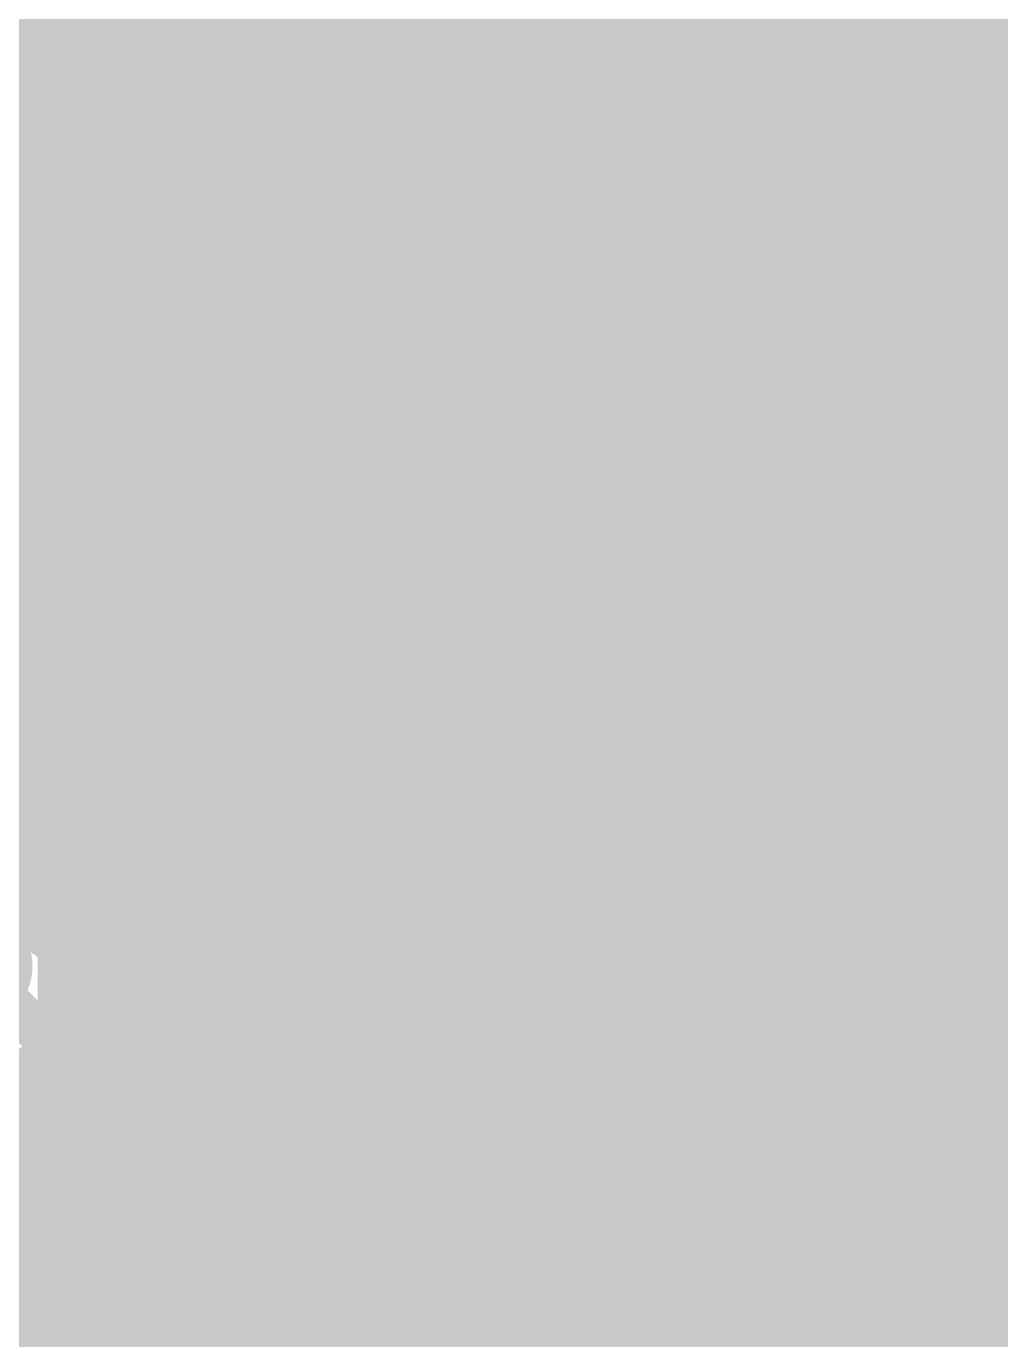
# Model space of a CAD drawing. Extents: x -1 to 119, y -42 to 51.
# Drawn here: x 61.91 to 67.63, y 6.57 to 14.28 of the extents above; entities that cross this region are included whole.
import ezdxf

# ---------------------------------------------------------------- set-up
doc = ezdxf.new("R2010")
doc.units = 0
doc.header["$MEASUREMENT"] = 0
doc.layers.get('0').update_dxf_attribs({"linetype": 'CONTINUOUS'})
for name, color, linetype in [('22-304-0_BOT', 7, 'CONTINUOUS'), ('22-304-0_DRD', 7, 'CONTINUOUS'), ('22-304-0_GND', 6, 'CONTINUOUS'), ('22-304-0_IN1', 4, 'CONTINUOUS'), ('22-304-0_SMB', 3, 'CONTINUOUS'), ('22-304-0_SMT', 5, 'CONTINUOUS'), ('22-304-0_SPT', 10, 'CONTINUOUS'), ('22-304-0_SST', 14, 'CONTINUOUS'), ('22-304-0_TOP', 9, 'CONTINUOUS'), ('THRUHOLE_TAP', 11, 'CONTINUOUS')]:
    doc.layers.add(name, color=color, linetype=linetype)

# ---------------------------------------------------------------- blocks, each defined once
blk = doc.blocks.new('ROUND_53')
at = {"const_width": 0.35052}
blk.add_lwpolyline([(-0.17526, 0, 1), (0.17526, 0, 1)], format="xyb", close=True, dxfattribs=at)
blk = doc.blocks.new('ROUND_60')
at = {"const_width": 0.35052}
blk.add_lwpolyline([(-0.17526, 0, 1), (0.17526, 0, 1)], format="xyb", close=True, dxfattribs=at)
blk = doc.blocks.new('ROUND_64')
at = {"const_width": 0.35052}
blk.add_lwpolyline([(-0.17526, 0, 1), (0.17526, 0, 1)], format="xyb", close=True, dxfattribs=at)
blk = doc.blocks.new('RECTANGLE_43')
blk.add_solid([(2.0066, 0.8636), (2.0066, -0.8636), (-2.0066, 0.8636), (-2.0066, -0.8636)])
blk = doc.blocks.new('ROUND_58')
at = {"const_width": 0.1016}
blk.add_lwpolyline([(-0.0508, 0, 1), (0.0508, 0, 1)], format="xyb", close=True, dxfattribs=at)
blk = doc.blocks.new('ROUND_87')
at = {"const_width": 0.10033}
blk.add_lwpolyline([(-0.050164, 0, 1), (0.050164, 0, 1)], format="xyb", close=True, dxfattribs=at)

msp = doc.modelspace()

# ---------------------------------------------------------------- linework, layer by layer
at = {"layer": '22-304-0_BOT'}
for points, const_width in [([(62.0522, 16.54302), (62.0522, 14.39164)], 0.254), ([(61.8236, 16.31188), (61.8236, 14.17828)], 0.254), ([(61.88964, 14.2748), (53.4924, 14.2748)], 0.254), ([(67.437, 13.97), (62.23, 13.97)], 0.254), ([(62.23, 13.97), (62.23, 9.0043)], 0.254), ([(62.4586, 13.97), (62.4586, 6.731)], 0.254), ([(62.6872, 13.97), (62.6872, 6.731)], 0.254), ([(62.9158, 13.97), (62.9158, 6.731)], 0.254), ([(63.1444, 13.97), (63.1444, 6.731)], 0.254), ([(63.373, 13.97), (63.373, 6.731)], 0.254), ([(63.6016, 13.97), (63.6016, 6.731)], 0.254), ([(63.8302, 13.97), (63.8302, 6.731)], 0.254), ([(64.0588, 13.97), (64.0588, 6.731)], 0.254), ([(64.2874, 13.97), (64.2874, 6.731)], 0.254), ([(64.516, 13.97), (64.516, 6.731)], 0.254), ([(64.7446, 13.97), (64.7446, 6.731)], 0.254), ([(64.9732, 13.97), (64.9732, 6.731)], 0.254), ([(65.2018, 13.97), (65.2018, 6.731)], 0.254), ([(65.4304, 13.97), (65.4304, 6.731)], 0.254), ([(65.659, 13.97), (65.659, 6.731)], 0.254), ([(65.8876, 13.97), (65.8876, 6.731)], 0.254), ([(66.1162, 13.97), (66.1162, 6.731)], 0.254), ([(66.3448, 13.97), (66.3448, 6.731)], 0.254), ([(66.5734, 13.97), (66.5734, 6.731)], 0.254), ([(66.802, 13.97), (66.802, 6.731)], 0.254), ([(67.0306, 13.97), (67.0306, 6.731)], 0.254), ([(67.2592, 13.97), (67.2592, 6.731)], 0.254), ([(67.437, 13.97), (67.437, 6.731)], 0.254), ([(67.437, 13.8176), (62.23, 13.8176)], 0.254), ([(67.437, 13.589), (62.23, 13.589)], 0.254), ([(67.437, 13.3604), (62.23, 13.3604)], 0.254), ([(67.437, 13.1318), (62.23, 13.1318)], 0.254), ([(67.437, 12.9032), (62.23, 12.9032)], 0.254), ([(67.437, 12.6746), (62.23, 12.6746)], 0.254), ([(67.437, 12.446), (62.23, 12.446)], 0.254), ([(67.437, 12.2174), (62.23, 12.2174)], 0.254), ([(67.437, 11.9888), (62.23, 11.9888)], 0.254), ([(67.437, 11.7602), (62.23, 11.7602)], 0.254), ([(67.437, 11.5316), (62.23, 11.5316)], 0.254), ([(67.437, 11.303), (62.23, 11.303)], 0.254), ([(67.437, 11.0744), (62.23, 11.0744)], 0.254), ([(67.437, 10.8458), (62.23, 10.8458)], 0.254), ([(67.437, 10.6172), (62.23, 10.6172)], 0.254), ([(67.437, 10.3886), (62.23, 10.3886)], 0.254), ([(67.437, 10.16), (62.23, 10.16)], 0.254), ([(67.437, 9.9314), (62.23, 9.9314)], 0.254), ([(67.437, 9.7028), (62.23, 9.7028)], 0.254), ([(67.437, 9.4742), (62.23, 9.4742)], 0.254), ([(67.437, 9.2456), (62.23, 9.2456)], 0.254), ([(67.437, 9.017), (62.23, 9.017)], 0.254), ([(58.4708, 8.5598), (61.3918, 8.5598), (61.595, 8.763)], 0.635), ([(67.437, 8.7884), (62.27318, 8.7884)], 0.254), ([(62.23, 8.51916), (62.23, 6.731)], 0.254), ([(67.437, 8.5598), (62.2427, 8.5598)], 0.254), ([(67.437, 8.3312), (62.23, 8.3312)], 0.254), ([(67.437, 8.1026), (62.23, 8.1026)], 0.254), ([(67.437, 7.874), (62.23, 7.874)], 0.254), ([(67.437, 7.6454), (62.23, 7.6454)], 0.254), ([(67.437, 7.4168), (62.23, 7.4168)], 0.254), ([(67.437, 7.1882), (62.23, 7.1882)], 0.254), ([(67.437, 6.9596), (62.23, 6.9596)], 0.254), ([(67.437, 6.731), (62.23, 6.731)], 0.254), ([(61.83376, 6.5024), (52.32908, 6.5024)], 0.254), ([(61.8236, 6.52018), (61.8236, 5.50164)], 0.254)]:
    msp.add_lwpolyline(points, dxfattribs=dict(at, const_width=const_width))
at = {"layer": '22-304-0_BOT', "const_width": 0.254}
for points in [[(62.23, 14.4272, 0.4142136), (61.7728, 13.97)], [(67.8942, 13.97, 0.4142136), (67.437, 14.4272)], [(62.27572, 8.763, 0.091037), (62.23133, 9.0048)], [(62.23, 8.51916, 0.091917), (62.27521, 8.763)], [(61.7728, 6.731, 0.4142136), (62.23, 6.2738)], [(67.437, 6.2738, 0.4142136), (67.8942, 6.731)]]:
    msp.add_lwpolyline(points, format="xyb", dxfattribs=at)
at = {"layer": '22-304-0_DRD', "const_width": 0.254}
for points in [[(62.103, 14.097), (62.103, 12.827)], [(63.373, 14.097), (62.103, 14.097)], [(63.373, 14.097), (62.103, 12.827)], [(63.373, 12.827), (62.103, 14.097)], [(63.373, 12.827), (63.373, 14.097)], [(64.135, 14.097), (64.135, 12.827)], [(65.405, 14.097), (64.135, 14.097)], [(65.405, 14.097), (64.135, 12.827)], [(65.405, 12.827), (64.135, 14.097)], [(65.405, 12.827), (65.405, 14.097)], [(66.167, 14.097), (66.167, 12.827)], [(67.437, 14.097), (66.167, 14.097)], [(67.437, 14.097), (66.167, 12.827)], [(67.437, 12.827), (66.167, 14.097)], [(67.437, 12.827), (67.437, 14.097)], [(62.103, 12.827), (63.373, 12.827)], [(64.135, 12.827), (65.405, 12.827)], [(66.167, 12.827), (67.437, 12.827)], [(62.103, 12.573), (62.103, 11.303)], [(63.373, 12.573), (62.103, 12.573)], [(63.373, 12.573), (62.103, 11.303)], [(63.373, 11.303), (62.103, 12.573)], [(63.373, 11.303), (63.373, 12.573)], [(64.135, 12.573), (64.135, 11.303)], [(65.405, 12.573), (64.135, 12.573)], [(65.405, 12.573), (64.135, 11.303)], [(65.405, 11.303), (64.135, 12.573)], [(65.405, 11.303), (65.405, 12.573)], [(66.167, 12.573), (66.167, 11.303)], [(67.437, 12.573), (66.167, 12.573)], [(67.437, 12.573), (66.167, 11.303)], [(67.437, 11.303), (66.167, 12.573)], [(67.437, 11.303), (67.437, 12.573)], [(62.103, 11.303), (63.373, 11.303)], [(64.135, 11.303), (65.405, 11.303)], [(66.167, 11.303), (67.437, 11.303)], [(62.103, 11.049), (62.103, 9.779)], [(63.373, 11.049), (62.103, 11.049)], [(63.373, 11.049), (62.103, 9.779)], [(63.373, 9.779), (62.103, 11.049)], [(63.373, 9.779), (63.373, 11.049)], [(64.135, 11.049), (64.135, 9.779)], [(65.405, 11.049), (64.135, 11.049)], [(65.405, 11.049), (64.135, 9.779)], [(65.405, 9.779), (64.135, 11.049)], [(65.405, 9.779), (65.405, 11.049)], [(66.167, 11.049), (66.167, 9.779)], [(67.437, 11.049), (66.167, 11.049)], [(67.437, 11.049), (66.167, 9.779)], [(67.437, 9.779), (66.167, 11.049)], [(67.437, 9.779), (67.437, 11.049)], [(62.103, 9.779), (63.373, 9.779)], [(64.135, 9.779), (65.405, 9.779)], [(66.167, 9.779), (67.437, 9.779)], [(62.23, 9.398), (60.96, 9.398)], [(62.23, 9.398), (60.96, 8.128)], [(62.23, 8.128), (60.96, 9.398)], [(62.103, 9.398), (62.103, 8.128)], [(63.373, 9.398), (62.103, 9.398)], [(63.373, 9.398), (62.103, 8.128)], [(63.373, 8.128), (62.103, 9.398)], [(62.23, 8.128), (62.23, 9.398)], [(63.373, 8.128), (63.373, 9.398)], [(64.135, 9.398), (64.135, 8.128)], [(65.405, 9.398), (64.135, 9.398)], [(65.405, 9.398), (64.135, 8.128)], [(65.405, 8.128), (64.135, 9.398)], [(65.405, 8.128), (65.405, 9.398)], [(66.167, 9.398), (66.167, 8.128)], [(67.437, 9.398), (66.167, 9.398)], [(67.437, 9.398), (66.167, 8.128)], [(67.437, 8.128), (66.167, 9.398)], [(67.437, 8.128), (67.437, 9.398)], [(60.96, 8.128), (62.23, 8.128)], [(62.103, 8.128), (63.373, 8.128)], [(64.135, 8.128), (65.405, 8.128)], [(66.167, 8.128), (67.437, 8.128)]]:
    msp.add_lwpolyline(points, dxfattribs=at)
at = {"layer": '22-304-0_IN1', "const_width": 0.254}
for points in [[(62.23, 19.8882), (62.23, 13.91412)], [(62.4586, 19.8882), (62.4586, 14.08176)], [(62.6872, 19.8882), (62.6872, 14.14018)], [(62.9158, 19.8882), (62.9158, 14.11732)], [(63.1444, 19.8882), (63.1444, 14.00556)], [(63.373, 19.8882), (63.373, 13.7033)], [(63.6016, 19.8882), (63.6016, 5.43052)], [(63.8302, 19.8882), (63.8302, 5.50418)], [(64.0588, 19.8882), (64.0588, 5.5245)], [(64.2874, 19.8882), (64.2874, 13.93952)], [(64.516, 19.8882), (64.516, 14.09192)], [(64.7446, 19.8882), (64.7446, 14.14018)], [(64.9732, 19.8882), (64.9732, 14.1097)], [(65.2018, 19.78406), (65.2018, 13.98778)], [(65.4304, 19.55546), (65.4304, 13.62202)], [(65.659, 19.32686), (65.659, 5.5753)], [(65.8876, 19.09826), (65.8876, 5.5753)], [(66.1162, 18.86966), (66.1162, 5.5753)], [(66.3448, 18.64106), (66.3448, 13.96492)], [(66.5734, 18.43024), (66.5734, 14.10208)], [(66.802, 18.3642), (66.802, 14.14272)], [(67.0306, 18.3642), (67.0306, 14.10208)], [(67.2592, 18.3642), (67.2592, 13.96492)], [(67.4878, 18.3642), (67.4878, 1.27)], [(67.7164, 18.3642), (67.7164, 1.27)], [(62.0014, 16.46936), (62.0014, 9.30656)], [(75.54214, 14.3002), (59.71032, 14.3002)], [(62.43574, 14.0716), (59.59856, 14.0716)], [(64.46774, 14.0716), (63.03772, 14.0716)], [(66.49974, 14.0716), (65.06972, 14.0716)], [(75.6539, 14.0716), (67.10172, 14.0716)], [(62.17412, 13.843), (59.2963, 13.843)], [(64.20612, 13.843), (63.30188, 13.843)], [(66.23812, 13.843), (65.33388, 13.843)], [(72.19188, 13.843), (67.36588, 13.843)], [(62.07506, 13.6144), (47.31512, 13.6144)], [(64.10706, 13.6144), (63.40094, 13.6144)], [(66.13906, 13.6144), (65.43294, 13.6144)], [(72.02424, 13.6144), (67.46494, 13.6144)], [(62.06236, 13.3858), (47.08398, 13.3858)], [(64.09436, 13.3858), (63.41364, 13.3858)], [(66.12636, 13.3858), (65.44564, 13.3858)], [(71.96582, 13.3858), (67.47764, 13.3858)], [(65.4304, 13.29944), (65.4304, 12.09802)], [(63.373, 13.21816), (63.373, 12.1793)], [(62.13094, 13.1572), (36.78936, 13.1572)], [(64.16294, 13.1572), (63.34506, 13.1572)], [(66.19494, 13.1572), (65.37706, 13.1572)], [(71.98614, 13.1572), (67.40906, 13.1572)], [(62.23, 13.00988), (62.23, 12.39012)], [(64.2874, 12.98194), (64.2874, 12.41552)], [(62.31636, 12.9286), (47.03572, 12.9286)], [(63.1444, 12.9159), (63.1444, 12.48156)], [(64.34836, 12.9286), (63.15964, 12.9286)], [(66.38036, 12.9286), (65.19164, 12.9286)], [(65.2018, 12.93622), (65.2018, 12.46378)], [(66.3448, 12.95908), (66.3448, 12.44092)], [(72.0979, 12.9286), (67.22364, 12.9286)], [(67.2592, 12.95908), (67.2592, 12.44092)], [(62.4586, 12.84224), (62.4586, 12.55776)], [(64.516, 12.83208), (64.516, 12.56792)], [(66.5734, 12.82192), (66.5734, 12.57808)], [(67.0306, 12.82192), (67.0306, 12.57808)], [(62.6872, 12.78382), (62.6872, 12.61618)], [(62.9158, 12.80414), (62.9158, 12.59332)], [(64.7446, 12.78128), (64.7446, 12.61618)], [(64.9732, 12.81176), (64.9732, 12.5857)], [(66.802, 12.78128), (66.802, 12.61872)], [(72.40016, 12.7), (47.29988, 12.7)], [(62.31636, 12.4714), (47.39894, 12.4714)], [(64.34836, 12.4714), (63.15964, 12.4714)], [(66.38036, 12.4714), (65.19164, 12.4714)], [(76.2508, 12.4714), (67.22364, 12.4714)], [(62.13094, 12.2428), (47.41164, 12.2428)], [(64.16294, 12.2428), (63.34506, 12.2428)], [(66.19494, 12.2428), (65.37706, 12.2428)], [(76.2508, 12.2428), (67.40906, 12.2428)], [(62.06236, 12.0142), (47.34306, 12.0142)], [(64.09436, 12.0142), (63.41364, 12.0142)], [(66.12636, 12.0142), (65.44564, 12.0142)], [(76.2508, 12.0142), (67.47764, 12.0142)], [(62.07506, 11.7856), (47.15764, 11.7856)], [(64.10706, 11.7856), (63.40094, 11.7856)], [(65.4304, 11.77544), (65.4304, 10.57402)], [(66.13906, 11.7856), (65.43294, 11.7856)], [(76.2508, 11.7856), (67.46494, 11.7856)], [(63.373, 11.69416), (63.373, 10.6553)], [(62.17412, 11.557), (36.8427, 11.557)], [(64.20612, 11.557), (63.30188, 11.557)], [(66.23812, 11.557), (65.33388, 11.557)], [(76.26858, 11.557), (67.36588, 11.557)], [(62.23, 11.48588), (62.23, 10.86612)], [(64.2874, 11.45794), (64.2874, 10.89152)], [(66.3448, 11.43508), (66.3448, 10.91692)], [(67.2592, 11.43508), (67.2592, 10.91692)], [(63.1444, 11.3919), (63.1444, 10.95756)], [(65.2018, 11.41222), (65.2018, 10.93978)], [(62.43574, 11.3284), (36.87318, 11.3284)], [(62.4586, 11.31824), (62.4586, 11.03376)], [(62.9158, 11.28014), (62.9158, 11.06932)], [(64.46774, 11.3284), (63.03772, 11.3284)], [(64.516, 11.30808), (64.516, 11.04392)], [(64.9732, 11.28776), (64.9732, 11.0617)], [(66.49974, 11.3284), (65.06972, 11.3284)], [(66.5734, 11.29792), (66.5734, 11.05408)], [(67.0306, 11.29792), (67.0306, 11.05408)], [(76.42098, 11.3284), (67.10172, 11.3284)], [(62.6872, 11.25982), (62.6872, 11.09218)], [(64.7446, 11.25728), (64.7446, 11.09218)], [(66.802, 11.25728), (66.802, 11.09472)], [(86.65464, 11.0998), (59.82208, 11.0998)], [(62.23508, 10.8712), (60.03036, 10.8712)], [(64.26708, 10.8712), (63.24092, 10.8712)], [(66.29908, 10.8712), (65.27292, 10.8712)], [(85.98916, 10.8712), (67.30492, 10.8712)], [(62.09792, 10.6426), (60.10656, 10.6426)], [(64.12992, 10.6426), (63.37808, 10.6426)], [(66.16192, 10.6426), (65.41008, 10.6426)], [(85.6869, 10.6426), (67.44208, 10.6426)], [(62.05728, 10.414), (60.10402, 10.414)], [(64.08928, 10.414), (63.41872, 10.414)], [(66.12128, 10.414), (65.45072, 10.414)], [(85.57514, 10.414), (67.48272, 10.414)], [(65.4304, 10.25144), (65.4304, 8.92302)], [(62.09792, 10.1854), (60.01512, 10.1854)], [(63.373, 10.17016), (63.373, 9.0043)], [(64.12992, 10.1854), (63.37808, 10.1854)], [(66.16192, 10.1854), (65.41008, 10.1854)], [(85.55482, 10.1854), (67.44208, 10.1854)], [(62.23508, 9.9568), (59.78398, 9.9568)], [(62.23, 9.96188), (62.23, 9.21512)], [(64.26708, 9.9568), (63.24092, 9.9568)], [(64.2874, 9.93394), (64.2874, 9.24052)], [(66.29908, 9.9568), (65.27292, 9.9568)], [(66.3448, 9.91108), (66.3448, 9.26592)], [(67.2592, 9.91108), (67.2592, 9.26592)], [(70.67042, 9.9568), (67.30492, 9.9568)], [(63.1444, 9.8679), (63.1444, 9.30656)], [(65.2018, 9.88822), (65.2018, 9.28878)], [(62.4586, 9.79424), (62.4586, 9.38276)], [(62.9158, 9.75614), (62.9158, 9.41832)], [(64.516, 9.78408), (64.516, 9.39292)], [(64.9732, 9.76376), (64.9732, 9.4107)], [(66.5734, 9.77392), (66.5734, 9.40308)], [(67.0306, 9.77392), (67.0306, 9.40308)], [(70.1548, 9.7282), (58.8391, 9.7282)], [(62.6872, 9.73582), (62.6872, 9.44118)], [(64.7446, 9.73328), (64.7446, 9.44118)], [(66.802, 9.73328), (66.802, 9.44372)], [(69.94398, 9.4996), (58.86958, 9.4996)], [(62.28588, 9.271), (62.04712, 9.271)], [(64.31788, 9.271), (63.19012, 9.271)], [(66.34988, 9.271), (65.22212, 9.271)], [(69.8246, 9.271), (67.25412, 9.271)], [(64.15024, 9.0424), (63.35776, 9.0424)], [(66.18224, 9.0424), (65.38976, 9.0424)], [(69.76618, 9.0424), (67.42176, 9.0424)], [(64.09182, 8.8138), (63.41618, 8.8138)], [(66.12382, 8.8138), (65.44818, 8.8138)], [(69.75856, 8.8138), (67.48018, 8.8138)], [(64.11214, 8.5852), (63.39332, 8.5852)], [(66.14414, 8.5852), (65.42532, 8.5852)], [(65.4304, 8.60044), (65.4304, 5.5753)], [(69.7992, 8.5852), (67.45732, 8.5852)], [(63.373, 8.51916), (63.373, 5.29336)], [(62.1919, 8.3566), (62.13856, 8.3566)], [(64.2239, 8.3566), (63.28156, 8.3566)], [(66.2559, 8.3566), (65.31356, 8.3566)], [(69.89572, 8.3566), (67.34556, 8.3566)], [(62.23, 8.31088), (62.23, 5.50672)], [(64.2874, 8.28294), (64.2874, 5.49656)], [(62.0014, 8.2169), (62.0014, 5.5245)], [(63.1444, 8.2169), (63.1444, 5.04698)], [(65.2018, 8.23722), (65.2018, 5.5753)], [(66.3448, 8.26008), (66.3448, 5.5753)], [(67.2592, 8.26008), (67.2592, 1.27)], [(62.49416, 8.128), (61.8363, 8.128)], [(62.4586, 8.14324), (62.4586, 5.44068)], [(64.52616, 8.128), (62.9793, 8.128)], [(64.516, 8.13308), (64.516, 5.41274)], [(66.55816, 8.128), (65.0113, 8.128)], [(66.5734, 8.12292), (66.5734, 5.5753)], [(67.0306, 8.12292), (67.0306, 5.5753)], [(70.06844, 8.128), (67.0433, 8.128)], [(62.6872, 8.08482), (62.6872, 5.3086)], [(62.9158, 8.10514), (62.9158, 5.07492)], [(64.7446, 8.08228), (64.7446, 5.26288)], [(64.9732, 8.11276), (64.9732, 5.5753)], [(66.802, 8.08228), (66.802, 5.5753)], [(70.40626, 7.8994), (58.63082, 7.8994)], [(75.8698, 7.6708), (48.0568, 7.6708)], [(75.8698, 7.4422), (48.2854, 7.4422)], [(75.8698, 7.2136), (52.16652, 7.2136)], [(75.8698, 6.985), (52.31892, 6.985)], [(75.8698, 6.7564), (52.36718, 6.7564)], [(75.8698, 6.5278), (52.3367, 6.5278)]]:
    msp.add_lwpolyline(points, dxfattribs=at)
for points in [[(62.738, 14.14272, 0.4142136), (62.05728, 13.462)], [(63.41872, 13.462, 0.4142136), (62.738, 14.14272)], [(64.77, 14.14272, 0.4142136), (64.08928, 13.462)], [(65.45072, 13.462, 0.4142136), (64.77, 14.14272)], [(66.802, 14.14272, 0.4142136), (66.12128, 13.462)], [(67.48272, 13.462, 0.4142136), (66.802, 14.14272)], [(62.05728, 13.462, 0.4142136), (62.738, 12.78128)], [(62.738, 12.78128, 0.4142136), (63.41872, 13.462)], [(64.08928, 13.462, 0.4142136), (64.77, 12.78128)], [(64.77, 12.78128, 0.4142136), (65.45072, 13.462)], [(66.12128, 13.462, 0.4142136), (66.802, 12.78128)], [(66.802, 12.78128, 0.4142136), (67.48272, 13.462)], [(62.738, 12.61872, 0.4142136), (62.05728, 11.938)], [(63.41872, 11.938, 0.4142136), (62.738, 12.61872)], [(64.77, 12.61872, 0.4142136), (64.08928, 11.938)], [(65.45072, 11.938, 0.4142136), (64.77, 12.61872)], [(66.802, 12.61872, 0.4142136), (66.12128, 11.938)], [(67.48272, 11.938, 0.4142136), (66.802, 12.61872)], [(62.05728, 11.938, 0.4142136), (62.738, 11.25728)], [(62.738, 11.25728, 0.4142136), (63.41872, 11.938)], [(64.08928, 11.938, 0.4142136), (64.77, 11.25728)], [(64.77, 11.25728, 0.4142136), (65.45072, 11.938)], [(66.12128, 11.938, 0.4142136), (66.802, 11.25728)], [(66.802, 11.25728, 0.4142136), (67.48272, 11.938)], [(62.738, 11.09472, 0.4142136), (62.05728, 10.414)], [(63.41872, 10.414, 0.4142136), (62.738, 11.09472)], [(64.77, 11.09472, 0.4142136), (64.08928, 10.414)], [(65.45072, 10.414, 0.4142136), (64.77, 11.09472)], [(66.802, 11.09472, 0.4142136), (66.12128, 10.414)], [(67.48272, 10.414, 0.4142136), (66.802, 11.09472)], [(62.05728, 10.414, 0.4142136), (62.738, 9.73328)], [(62.738, 9.73328, 0.4142136), (63.41872, 10.414)], [(64.08928, 10.414, 0.4142136), (64.77, 9.73328)], [(64.77, 9.73328, 0.4142136), (65.45072, 10.414)], [(66.12128, 10.414, 0.4142136), (66.802, 9.73328)], [(66.802, 9.73328, 0.4142136), (67.48272, 10.414)], [(62.1665, 9.1313, 0.254899), (61.595, 9.44289)], [(62.738, 9.44372, 0.2548998), (62.1658, 9.13175)], [(63.41872, 8.763, 0.4142136), (62.738, 9.44372)], [(64.77, 9.44372, 0.4142136), (64.08928, 8.763)], [(65.45072, 8.763, 0.4142136), (64.77, 9.44372)], [(66.802, 9.44372, 0.4142136), (66.12128, 8.763)], [(67.48272, 8.763, 0.4142136), (66.802, 9.44372)], [(62.738, 8.08228, 0.4142136), (63.41872, 8.763)], [(64.08928, 8.763, 0.4142136), (64.77, 8.08228)], [(64.77, 8.08228, 0.4142136), (65.45072, 8.763)], [(66.12128, 8.763, 0.4142136), (66.802, 8.08228)], [(66.802, 8.08228, 0.4142136), (67.48272, 8.763)], [(61.595, 8.08228, 0.2548987), (62.16719, 8.39425)], [(62.1665, 8.3947, 0.254899), (62.738, 8.08311)]]:
    msp.add_lwpolyline(points, format="xyb", dxfattribs=at)
at = {"layer": '22-304-0_SMB', "const_width": 0.254}
for points in [[(62.611, 13.462), (62.611, 7.239)], [(66.929, 13.462), (62.611, 13.462)], [(62.7126, 13.462), (62.7126, 7.239)], [(62.9412, 13.462), (62.9412, 7.239)], [(63.1698, 13.462), (63.1698, 7.239)], [(63.3984, 13.462), (63.3984, 7.239)], [(63.627, 13.462), (63.627, 7.239)], [(63.8556, 13.462), (63.8556, 7.239)], [(64.0842, 13.462), (64.0842, 7.239)], [(64.3128, 13.462), (64.3128, 7.239)], [(64.5414, 13.462), (64.5414, 7.239)], [(64.77, 13.462), (64.77, 7.239)], [(64.9986, 13.462), (64.9986, 7.239)], [(65.2272, 13.462), (65.2272, 7.239)], [(65.4558, 13.462), (65.4558, 7.239)], [(65.6844, 13.462), (65.6844, 7.239)], [(65.913, 13.462), (65.913, 7.239)], [(66.1416, 13.462), (66.1416, 7.239)], [(66.3702, 13.462), (66.3702, 7.239)], [(66.5988, 13.462), (66.5988, 7.239)], [(66.8274, 13.462), (66.8274, 7.239)], [(66.929, 13.462), (66.929, 7.239)], [(66.929, 13.2842), (62.611, 13.2842)], [(66.929, 13.0556), (62.611, 13.0556)], [(66.929, 12.827), (62.611, 12.827)], [(66.929, 12.5984), (62.611, 12.5984)], [(66.929, 12.3698), (62.611, 12.3698)], [(66.929, 12.1412), (62.611, 12.1412)], [(66.929, 11.9126), (62.611, 11.9126)], [(66.929, 11.684), (62.611, 11.684)], [(66.929, 11.4554), (62.611, 11.4554)], [(66.929, 11.2268), (62.611, 11.2268)], [(66.929, 10.9982), (62.611, 10.9982)], [(66.929, 10.7696), (62.611, 10.7696)], [(66.929, 10.541), (62.611, 10.541)], [(66.929, 10.3124), (62.611, 10.3124)], [(66.929, 10.0838), (62.611, 10.0838)], [(66.929, 9.8552), (62.611, 9.8552)], [(66.929, 9.6266), (62.611, 9.6266)], [(66.929, 9.398), (62.611, 9.398)], [(66.929, 9.1694), (62.611, 9.1694)], [(66.929, 8.9408), (62.611, 8.9408)], [(66.929, 8.7122), (62.611, 8.7122)], [(66.929, 8.4836), (62.611, 8.4836)], [(66.929, 8.255), (62.611, 8.255)], [(66.929, 8.0264), (62.611, 8.0264)], [(66.929, 7.7978), (62.611, 7.7978)], [(66.929, 7.5692), (62.611, 7.5692)], [(66.929, 7.3406), (62.611, 7.3406)], [(66.929, 7.239), (62.611, 7.239)]]:
    msp.add_lwpolyline(points, dxfattribs=at)
at = {"layer": '22-304-0_SST', "const_width": 0.1524}
for points in [[(68.199, 16.6116), (61.341, 16.6116), (61.341, 7.5184), (68.199, 7.5184), (68.199, 16.6116)], [(61.69406, 12.6873), (61.52642, 12.74826), (61.52642, 13.10386), (61.69406, 13.16228), (62.37224, 13.16228), (62.54242, 13.10386), (62.54242, 12.74826), (62.37224, 12.6873)], [(61.69406, 12.32408), (61.52642, 12.2047), (61.52642, 11.96848), (61.69406, 11.8491), (61.86424, 11.8491), (62.20206, 12.08786), (62.54242, 11.8491), (62.54242, 12.32408)], [(61.69406, 11.48588), (61.52642, 11.3665), (61.52642, 11.13028), (61.69406, 11.0109), (61.86424, 11.0109), (62.20206, 11.24966), (62.54242, 11.0109), (62.54242, 11.48588)], [(61.66358, 9.61136), (61.4934, 9.67232), (61.4934, 10.02792), (61.66358, 10.08634), (62.34176, 10.08634), (62.5094, 10.02792), (62.5094, 9.67232), (62.34176, 9.61136)], [(61.4934, 8.77316), (61.4934, 9.24814), (62.17158, 8.77316), (62.34176, 8.77316), (62.5094, 8.83412), (62.5094, 9.18972), (62.34176, 9.24814)], [(61.4934, 8.29056), (62.5094, 7.93496), (62.5094, 8.40994)], [(67.35826, 6.2357), (67.35826, 7.2517), (67.23888, 7.08406)], [(66.75628, 7.2517), (66.75628, 6.40588), (66.69786, 6.2357), (66.34226, 6.2357), (66.2813, 6.40588), (66.2813, 7.2517)]]:
    msp.add_lwpolyline(points, dxfattribs=at)
at = {"layer": '22-304-0_TOP'}
for points, const_width in [([(60.325, 12.7762), (61.595, 12.7762), (61.595, 14.224), (62.484, 15.113), (62.484, 15.367)], 0.635), ([(64.77, 15.367), (64.77, 13.462)], 0.635), ([(66.04, 4.445), (68.199, 6.604), (68.199, 14.478), (67.31, 15.367), (67.056, 15.367)], 0.635), ([(67.437, 13.97), (62.2554, 13.97)], 0.254), ([(62.4586, 13.97), (62.4586, 6.731)], 0.254), ([(62.6872, 13.97), (62.6872, 6.731)], 0.254), ([(62.9158, 13.97), (62.9158, 6.731)], 0.254), ([(63.1444, 13.97), (63.1444, 6.731)], 0.254), ([(63.373, 13.97), (63.373, 6.731)], 0.254), ([(63.6016, 13.97), (63.6016, 6.731)], 0.254), ([(63.8302, 13.97), (63.8302, 6.731)], 0.254), ([(64.0588, 13.97), (64.0588, 6.731)], 0.254), ([(64.2874, 13.97), (64.2874, 6.731)], 0.254), ([(64.516, 13.97), (64.516, 6.731)], 0.254), ([(64.7446, 13.97), (64.7446, 6.731)], 0.254), ([(64.9732, 13.97), (64.9732, 6.731)], 0.254), ([(65.2018, 13.97), (65.2018, 6.731)], 0.254), ([(65.4304, 13.97), (65.4304, 6.731)], 0.254), ([(65.659, 13.97), (65.659, 6.731)], 0.254), ([(65.8876, 13.97), (65.8876, 6.731)], 0.254), ([(66.1162, 13.97), (66.1162, 6.731)], 0.254), ([(66.3448, 13.97), (66.3448, 6.731)], 0.254), ([(66.5734, 13.97), (66.5734, 6.731)], 0.254), ([(66.802, 13.97), (66.802, 6.731)], 0.254), ([(67.0306, 13.97), (67.0306, 6.731)], 0.254), ([(67.2592, 13.97), (67.2592, 6.731)], 0.254), ([(67.437, 13.97), (67.437, 6.7564)], 0.254), ([(67.437, 13.8176), (62.2427, 13.8176)], 0.254), ([(64.77, 13.462), (64.77, 11.938)], 0.635), ([(67.437, 13.589), (62.2427, 13.589)], 0.254), ([(67.437, 13.3604), (62.2427, 13.3604)], 0.254), ([(67.437, 13.1318), (62.2427, 13.1318)], 0.254), ([(60.325, 12.7762), (61.595, 12.7762), (61.595, 12.573), (61.595, 8.763), (61.0108, 8.1788), (60.325, 8.1788)], 0.635), ([(67.437, 12.9032), (62.2427, 12.9032)], 0.254), ([(67.437, 12.6746), (62.2427, 12.6746)], 0.254), ([(67.437, 12.446), (62.2427, 12.446)], 0.254), ([(67.437, 12.2174), (62.2427, 12.2174)], 0.254), ([(64.77, 11.938), (64.77, 10.414)], 0.635), ([(67.437, 11.9888), (62.2427, 11.9888)], 0.254), ([(67.437, 11.7602), (62.2427, 11.7602)], 0.254), ([(67.437, 11.5316), (62.2427, 11.5316)], 0.254), ([(67.437, 11.303), (62.2427, 11.303)], 0.254), ([(67.437, 11.0744), (62.2427, 11.0744)], 0.254), ([(67.437, 10.8458), (62.2427, 10.8458)], 0.254), ([(67.437, 10.6172), (62.2427, 10.6172)], 0.254), ([(64.77, 10.414), (64.77, 8.763)], 0.635), ([(67.437, 10.3886), (62.2427, 10.3886)], 0.254), ([(67.437, 10.16), (62.2427, 10.16)], 0.254), ([(67.437, 9.9314), (62.2427, 9.9314)], 0.254), ([(67.437, 9.7028), (62.2427, 9.7028)], 0.254), ([(67.437, 9.4742), (62.2427, 9.4742)], 0.254), ([(67.437, 9.2456), (62.2427, 9.2456)], 0.254), ([(67.437, 9.017), (62.2427, 9.017)], 0.254), ([(61.595, 8.763), (61.0108, 8.1788), (60.325, 8.1788)], 0.635), ([(67.437, 8.7884), (62.27318, 8.7884)], 0.254), ([(62.23, 8.51916), (62.23, 6.731)], 0.254), ([(67.437, 8.5598), (62.2427, 8.5598)], 0.254), ([(67.437, 8.3312), (62.23, 8.3312)], 0.254), ([(67.437, 8.1026), (62.23, 8.1026)], 0.254), ([(67.437, 7.874), (62.23, 7.874)], 0.254), ([(67.437, 7.6454), (62.23, 7.6454)], 0.254), ([(67.437, 7.4168), (62.23, 7.4168)], 0.254), ([(67.437, 7.1882), (62.23, 7.1882)], 0.254), ([(67.437, 6.9596), (62.23, 6.9596)], 0.254), ([(67.437, 6.7564), (67.40906, 6.731)], 0.254), ([(67.40906, 6.731), (62.23, 6.731)], 0.254)]:
    msp.add_lwpolyline(points, dxfattribs=dict(at, const_width=const_width))
at = {"layer": '22-304-0_TOP', "const_width": 0.254}
for points in [[(62.27572, 8.763, 0.0770437), (62.24378, 8.96908)], [(62.23, 8.51916, 0.091917), (62.27521, 8.763)]]:
    msp.add_lwpolyline(points, format="xyb", dxfattribs=at)

# ---------------------------------------------------------------- block references
at = {"layer": '22-304-0_BOT'}
for name, p in [('ROUND_53', (62.738, 13.462)), ('ROUND_53', (64.77, 13.462)), ('ROUND_53', (66.802, 13.462)), ('ROUND_53', (62.738, 11.938)), ('ROUND_53', (64.77, 11.938)), ('ROUND_53', (66.802, 11.938)), ('ROUND_53', (62.738, 10.414)), ('ROUND_53', (64.77, 10.414)), ('ROUND_53', (66.802, 10.414)), ('ROUND_60', (61.595, 8.763)), ('ROUND_53', (62.738, 8.763)), ('ROUND_53', (64.77, 8.763)), ('ROUND_53', (66.802, 8.763))]:
    msp.add_blockref(name, p, dxfattribs=at)
at = {"layer": '22-304-0_GND'}
for p in [(62.738, 13.462), (64.77, 13.462), (66.802, 13.462), (62.738, 11.938), (64.77, 11.938), (66.802, 11.938), (62.738, 10.414), (64.77, 10.414), (66.802, 10.414), (61.595, 8.763), (62.738, 8.763), (64.77, 8.763), (66.802, 8.763)]:
    msp.add_blockref('ROUND_64', p, dxfattribs=at)
at = {"layer": '22-304-0_IN1'}
for name, p in [('ROUND_53', (62.738, 13.462)), ('ROUND_53', (64.77, 13.462)), ('ROUND_53', (66.802, 13.462)), ('ROUND_53', (62.738, 11.938)), ('ROUND_53', (64.77, 11.938)), ('ROUND_53', (66.802, 11.938)), ('ROUND_53', (62.738, 10.414)), ('ROUND_53', (64.77, 10.414)), ('ROUND_53', (66.802, 10.414)), ('ROUND_60', (61.595, 8.763)), ('ROUND_53', (62.738, 8.763)), ('ROUND_53', (64.77, 8.763)), ('ROUND_53', (66.802, 8.763))]:
    msp.add_blockref(name, p, dxfattribs=at)
at = {"layer": '22-304-0_SMT'}
msp.add_blockref('RECTANGLE_43', (64.77, 8.763), dxfattribs=at)
at = {"layer": '22-304-0_SPT'}
msp.add_blockref('RECTANGLE_43', (64.77, 8.763), dxfattribs=at)
at = {"layer": '22-304-0_TOP'}
for name, p in [('ROUND_53', (62.738, 13.462)), ('ROUND_53', (64.77, 13.462)), ('ROUND_53', (66.802, 13.462)), ('ROUND_53', (62.738, 11.938)), ('ROUND_53', (64.77, 11.938)), ('ROUND_53', (66.802, 11.938)), ('ROUND_53', (62.738, 10.414)), ('ROUND_53', (64.77, 10.414)), ('ROUND_53', (66.802, 10.414)), ('RECTANGLE_43', (64.77, 8.763)), ('ROUND_60', (61.595, 8.763)), ('ROUND_53', (62.738, 8.763)), ('ROUND_53', (64.77, 8.763)), ('ROUND_53', (66.802, 8.763)), ('ROUND_58', (64.77, 8.763))]:
    msp.add_blockref(name, p, dxfattribs=at)
at = {"layer": 'THRUHOLE_TAP'}
for p in [(62.738, 13.462), (64.77, 13.462), (66.802, 13.462), (62.738, 11.938), (64.77, 11.938), (66.802, 11.938), (62.738, 10.414), (64.77, 10.414), (66.802, 10.414), (62.738, 8.763), (64.77, 8.763), (66.802, 8.763)]:
    msp.add_blockref('ROUND_87', p, dxfattribs=at)

doc.saveas('drawing.dxf')
